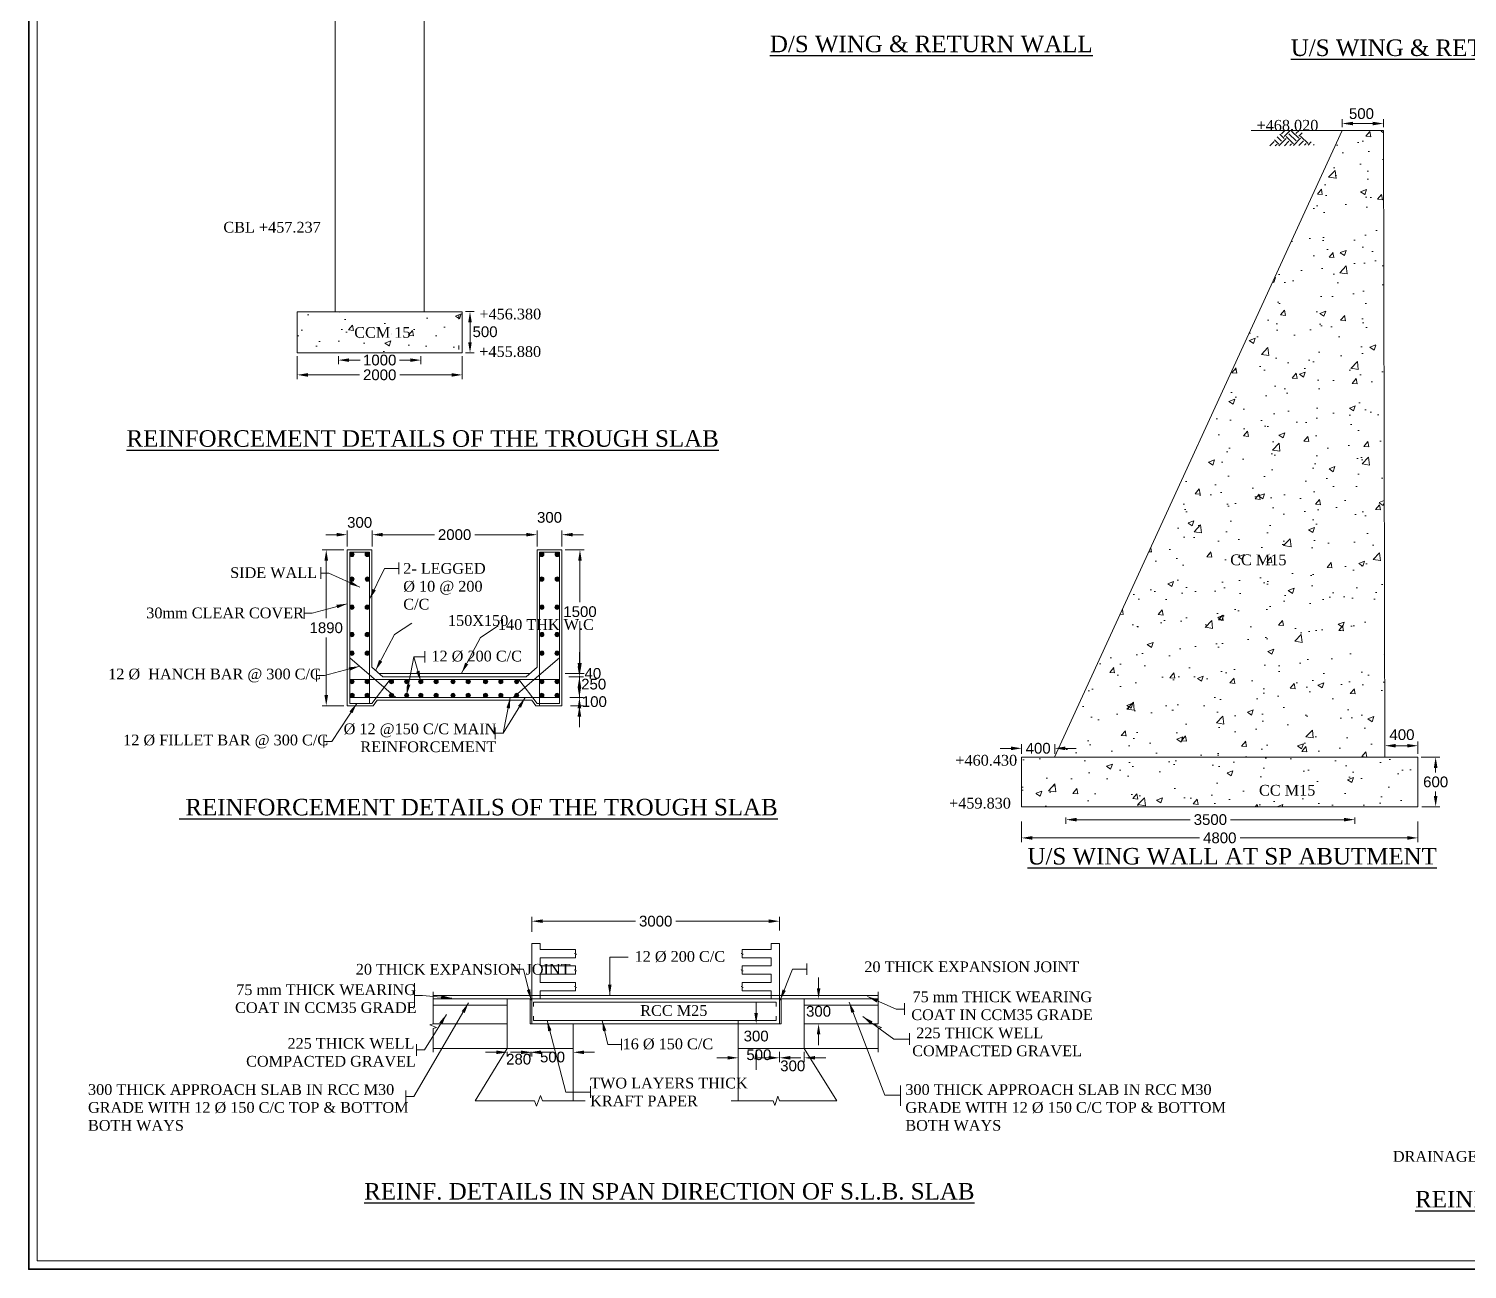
# Model space of a CAD drawing. Header units: millimetres. Extents: x -162827 to 482058, y -1195 to 286339.
# Drawn here: x 429658 to 447082, y 237469 to 252496 of the extents above; entities that cross this region are included whole.
import ezdxf

# ---------------------------------------------------------------- set-up
doc = ezdxf.new("R2010")
doc.units = ezdxf.units.MM
doc.header["$PDMODE"] = 34
doc.linetypes.add('ACAD_ISO03W100', pattern=[30, 12, -18])
for name, color, linetype, lineweight in [('CON HATCH', 8, 'Continuous', 9), ('DIM', 255, 'Continuous', 18), ('LINE THICK', 7, 'Continuous', 35), ('SLOPE', 8, 'Continuous', 5), ('STR LINE', 6, 'Continuous', 13)]:
    doc.layers.add(name, color=color, linetype=linetype, lineweight=lineweight)
doc.styles.add('dim', font='times.ttf', dxfattribs={"height": 130})
doc.styles.add('Rs', font='arial.ttf', dxfattribs={"height": 130})
doc.styles.get("Standard").update_dxf_attribs({"font": 'times.ttf', "height": 250})
doc.styles.add('STYLE1', font='romant.shx', dxfattribs={"height": 2.25})
doc.styles.add('TIMES', font='times.ttf')
doc.dimstyles.new('RS-1', dxfattribs={"dimtxt": 130, "dimasz": 130, "dimexe": 51, "dimexo": 41, "dimgap": 50, "dimtad": 0, "dimtih": 1, "dimtoh": 1, "dimdec": 0, "dimzin": 0, "dimdsep": 46, "dimtxsty": 'Rs', "dimcen": 0.5, "dimclrd": 256, "dimclre": 256, "dimclrt": 7, "dimadec": 0, "dimazin": 0, "dimtfac": 1, "dimtdec": 0, "dimtofl": 0, "dimtmove": 2, "dimatfit": 3, "dimfxl": 1, "dimtolj": 1, "dimtzin": 0, "dimlwd": 9, "dimlwe": 9, "dimarcsym": 0})
doc.dimstyles.new('RS-2', dxfattribs={"dimtxt": 130, "dimasz": 250, "dimexe": 50, "dimexo": 30, "dimgap": 50, "dimtad": 0, "dimtih": 1, "dimtoh": 1, "dimdec": 0, "dimlfac": 0.5, "dimzin": 0, "dimdsep": 46, "dimtxsty": 'dim', "dimcen": 0.5, "dimclrd": 256, "dimclre": 256, "dimclrt": 7, "dimadec": 0, "dimazin": 0, "dimtfac": 1, "dimtdec": 0, "dimtofl": 0, "dimtmove": 2, "dimatfit": 3, "dimfxl": 10, "dimtolj": 1, "dimtzin": 0, "dimlwd": 13, "dimlwe": 5, "dimarcsym": 0})

# ---------------------------------------------------------------- blocks, each defined once
blk = doc.blocks.new('*D48')
at = {"layer": 'Defpoints', "color": 0, "transparency": 16777216}
for p in [(441685, 242932), (446485, 242932), (446485, 242694)]:
    blk.add_point(p, dxfattribs=at)
at = {"layer": 'DIM', "lineweight": 9, "transparency": 16777216}
for p, q in [((441685, 242891), (441685, 242643)), ((446485, 242891), (446485, 242643)), ((441815, 242694), (443838, 242694)), ((446355, 242694), (444331, 242694))]:
    blk.add_line(p, q, dxfattribs=at)
at = {"layer": 'DIM', "transparency": 16777216}
for points in [[(441815, 242716), (441815, 242672), (441685, 242694)], [(446355, 242716), (446355, 242672), (446485, 242694)]]:
    blk.add_solid(points, dxfattribs=at)
at = {"layer": 'DIM', "color": 7, "transparency": 16777216, "insert": (444085, 242694), "char_height": 130, "attachment_point": 5, "style": 'Rs'}
blk.add_mtext('\\A1;4800', dxfattribs=at)
blk = doc.blocks.new('*D49')
at = {"layer": 'Defpoints', "color": 0, "transparency": 16777216}
for p in [(446485, 243672), (446700, 243672), (446493, 243072)]:
    blk.add_point(p, dxfattribs=at)
at = {"layer": 'DIM', "lineweight": 9, "transparency": 16777216}
for p, q in [((446526, 243672), (446751, 243672)), ((446700, 243542), (446700, 243488)), ((446700, 243202), (446700, 243256)), ((446534, 243072), (446751, 243072))]:
    blk.add_line(p, q, dxfattribs=at)
at = {"layer": 'DIM', "transparency": 16777216}
for points in [[(446678, 243542), (446722, 243542), (446700, 243672)], [(446678, 243202), (446722, 243202), (446700, 243072)]]:
    blk.add_solid(points, dxfattribs=at)
at = {"layer": 'DIM', "color": 7, "transparency": 16777216, "insert": (446700, 243372), "char_height": 130, "attachment_point": 5, "style": 'Rs'}
blk.add_mtext('\\A1;600', dxfattribs=at)
blk = doc.blocks.new('*D50')
at = {"layer": 'Defpoints', "color": 0, "transparency": 16777216}
for p in [(446085, 243811), (446085, 243672), (446485, 243672)]:
    blk.add_point(p, dxfattribs=at)
at = {"layer": 'DIM', "lineweight": 9, "transparency": 16777216}
for p, q in [((446085, 243713), (446085, 243862)), ((446355, 243811), (446215, 243811)), ((446485, 243713), (446485, 243862))]:
    blk.add_line(p, q, dxfattribs=at)
at = {"layer": 'DIM', "transparency": 16777216}
for points in [[(446215, 243832), (446215, 243789), (446085, 243811)], [(446355, 243832), (446355, 243789), (446485, 243811)]]:
    blk.add_solid(points, dxfattribs=at)
at = {"layer": 'DIM', "color": 7, "transparency": 16777216, "insert": (446292, 243944), "char_height": 130, "attachment_point": 5, "style": 'Rs'}
blk.add_mtext('\\A1;400', dxfattribs=at)
blk = doc.blocks.new('*D51')
at = {"layer": 'Defpoints', "color": 0, "transparency": 16777216}
for p in [(445568, 251348), (445568, 251261), (446068, 251261)]:
    blk.add_point(p, dxfattribs=at)
at = {"layer": 'DIM', "lineweight": 9, "transparency": 16777216}
for p, q in [((445568, 251302), (445568, 251399)), ((445938, 251348), (445698, 251348)), ((446068, 251302), (446068, 251399))]:
    blk.add_line(p, q, dxfattribs=at)
at = {"layer": 'DIM', "transparency": 16777216}
for points in [[(445698, 251369), (445698, 251326), (445568, 251348)], [(445938, 251369), (445938, 251326), (446068, 251348)]]:
    blk.add_solid(points, dxfattribs=at)
at = {"layer": 'DIM', "color": 7, "transparency": 16777216, "insert": (445801, 251467), "char_height": 130, "attachment_point": 5, "style": 'Rs'}
blk.add_mtext('\\A1;500', dxfattribs=at)
blk = doc.blocks.new('*D93')
at = {"layer": 'Defpoints', "color": 0, "transparency": 16777216}
for p in [(432909, 248569), (434909, 248569), (434909, 248303)]:
    blk.add_point(p, dxfattribs=at)
at = {"layer": 'DIM', "lineweight": 9, "transparency": 16777216}
for p, q in [((432909, 248528), (432909, 248252)), ((434909, 248528), (434909, 248252)), ((433039, 248303), (433664, 248303)), ((434779, 248303), (434154, 248303))]:
    blk.add_line(p, q, dxfattribs=at)
at = {"layer": 'DIM', "transparency": 16777216}
for points in [[(433039, 248324), (433039, 248281), (432909, 248303)], [(434779, 248324), (434779, 248281), (434909, 248303)]]:
    blk.add_solid(points, dxfattribs=at)
at = {"layer": 'DIM', "color": 7, "transparency": 16777216, "insert": (433909, 248303), "char_height": 130, "attachment_point": 5, "style": 'Rs'}
blk.add_mtext('\\A1;2000', dxfattribs=at)
blk = doc.blocks.new('*D94')
at = {"layer": 'Defpoints', "color": 0, "transparency": 16777216}
for p in [(433409, 248569), (434409, 248569), (434409, 248482)]:
    blk.add_point(p, dxfattribs=at)
at = {"layer": 'DIM', "lineweight": 9, "transparency": 16777216}
for p, q in [((433409, 248528), (433409, 248431)), ((433539, 248482), (433672, 248482)), ((434279, 248482), (434147, 248482)), ((434409, 248528), (434409, 248431))]:
    blk.add_line(p, q, dxfattribs=at)
at = {"layer": 'DIM', "transparency": 16777216}
for points in [[(433539, 248503), (433539, 248460), (433409, 248482)], [(434279, 248503), (434279, 248460), (434409, 248482)]]:
    blk.add_solid(points, dxfattribs=at)
at = {"layer": 'DIM', "color": 7, "transparency": 16777216, "insert": (433909, 248482), "char_height": 130, "attachment_point": 5, "style": 'Rs'}
blk.add_mtext('\\A1;1000', dxfattribs=at)
blk = doc.blocks.new('*D96')
at = {"layer": 'Defpoints', "color": 0, "transparency": 16777216}
for p in [(434909, 249069), (434909, 248569), (435003, 248569)]:
    blk.add_point(p, dxfattribs=at)
at = {"layer": 'DIM', "lineweight": 9, "transparency": 16777216}
for p, q in [((434950, 249069), (435054, 249069)), ((435003, 248939), (435003, 248699)), ((434950, 248569), (435054, 248569))]:
    blk.add_line(p, q, dxfattribs=at)
at = {"layer": 'DIM', "transparency": 16777216}
for points in [[(434981, 248939), (435024, 248939), (435003, 249069)], [(434981, 248699), (435024, 248699), (435003, 248569)]]:
    blk.add_solid(points, dxfattribs=at)
at = {"layer": 'DIM', "color": 7, "transparency": 16777216, "insert": (435185, 248825), "char_height": 130, "attachment_point": 5, "style": 'Rs'}
blk.add_mtext('\\A1;500', dxfattribs=at)
blk = doc.blocks.new('*D98')
at = {"layer": 'Defpoints', "color": 0, "transparency": 16777216}
for p in [(439052, 240743), (439052, 240443), (439225, 240443)]:
    blk.add_point(p, dxfattribs=at)
at = {"layer": 'DIM', "lineweight": 9, "transparency": 16777216}
for p, q in [((439225, 240873), (439225, 241003)), ((439093, 240743), (439276, 240743)), ((439093, 240443), (439276, 240443)), ((439225, 240313), (439225, 240183))]:
    blk.add_line(p, q, dxfattribs=at)
at = {"layer": 'DIM', "transparency": 16777216}
for points in [[(439204, 240873), (439247, 240873), (439225, 240743)], [(439204, 240313), (439247, 240313), (439225, 240443)]]:
    blk.add_solid(points, dxfattribs=at)
at = {"layer": 'DIM', "color": 7, "transparency": 16777216, "insert": (439225, 240593), "char_height": 130, "attachment_point": 5, "style": 'Rs'}
blk.add_mtext('\\A1;300', dxfattribs=at)
blk = doc.blocks.new('*D99')
at = {"layer": 'Defpoints', "color": 0, "transparency": 16777216}
for p in [(438420, 240443), (438420, 240143), (438469, 240143)]:
    blk.add_point(p, dxfattribs=at)
at = {"layer": 'DIM', "lineweight": 9, "transparency": 16777216}
for p, q in [((438469, 240573), (438469, 240703)), ((438461, 240443), (438520, 240443)), ((438461, 240143), (438520, 240143)), ((438469, 240013), (438469, 239883))]:
    blk.add_line(p, q, dxfattribs=at)
at = {"layer": 'DIM', "transparency": 16777216}
for points in [[(438447, 240573), (438490, 240573), (438469, 240443)], [(438447, 240013), (438490, 240013), (438469, 240143)]]:
    blk.add_solid(points, dxfattribs=at)
at = {"layer": 'DIM', "color": 7, "transparency": 16777216, "insert": (438469, 240293), "char_height": 130, "attachment_point": 5, "style": 'Rs'}
blk.add_mtext('\\A1;300', dxfattribs=at)
blk = doc.blocks.new('*D100')
at = {"layer": 'Defpoints', "color": 0, "transparency": 16777216}
for p in [(438252, 240143), (438752, 240143), (438252, 240030)]:
    blk.add_point(p, dxfattribs=at)
at = {"layer": 'DIM', "lineweight": 9, "transparency": 16777216}
for p, q in [((438122, 240030), (437992, 240030)), ((438252, 240102), (438252, 239979)), ((438752, 240102), (438752, 239979)), ((438882, 240030), (439012, 240030))]:
    blk.add_line(p, q, dxfattribs=at)
at = {"layer": 'DIM', "transparency": 16777216}
for points in [[(438122, 240052), (438122, 240009), (438252, 240030)], [(438882, 240052), (438882, 240009), (438752, 240030)]]:
    blk.add_solid(points, dxfattribs=at)
at = {"layer": 'DIM', "color": 7, "transparency": 16777216, "insert": (438502, 240067), "char_height": 130, "attachment_point": 5, "style": 'Rs'}
blk.add_mtext('\\A1;500', dxfattribs=at)
blk = doc.blocks.new('*D101')
at = {"layer": 'Defpoints', "color": 0, "transparency": 16777216}
for p in [(438752, 241685), (435752, 241517), (438752, 241531)]:
    blk.add_point(p, dxfattribs=at)
at = {"layer": 'DIM', "lineweight": 9, "transparency": 16777216}
for p, q in [((435752, 241558), (435752, 241736)), ((435882, 241685), (437008, 241685)), ((438622, 241685), (437496, 241685)), ((438752, 241572), (438752, 241736))]:
    blk.add_line(p, q, dxfattribs=at)
at = {"layer": 'DIM', "transparency": 16777216}
for points in [[(435882, 241707), (435882, 241664), (435752, 241685)], [(438622, 241707), (438622, 241664), (438752, 241685)]]:
    blk.add_solid(points, dxfattribs=at)
at = {"layer": 'DIM', "color": 7, "transparency": 16777216, "insert": (437252, 241685), "char_height": 130, "attachment_point": 5, "style": 'Rs'}
blk.add_mtext('\\A1;3000', dxfattribs=at)
blk = doc.blocks.new('*D102')
at = {"layer": 'Defpoints', "color": 0, "transparency": 16777216}
for p in [(435452, 240143), (435732, 240143), (435732, 240097)]:
    blk.add_point(p, dxfattribs=at)
at = {"layer": 'DIM', "lineweight": 9, "transparency": 16777216}
for p, q in [((435322, 240097), (435192, 240097)), ((435452, 240102), (435452, 240046)), ((435732, 240102), (435732, 240046)), ((435862, 240097), (435992, 240097))]:
    blk.add_line(p, q, dxfattribs=at)
at = {"layer": 'DIM', "transparency": 16777216}
for points in [[(435322, 240119), (435322, 240075), (435452, 240097)], [(435862, 240119), (435862, 240075), (435732, 240097)]]:
    blk.add_solid(points, dxfattribs=at)
at = {"layer": 'DIM', "color": 7, "transparency": 16777216, "insert": (435592, 240013), "char_height": 130, "attachment_point": 5, "style": 'Rs'}
blk.add_mtext('\\A1;280', dxfattribs=at)
blk = doc.blocks.new('*D103')
at = {"layer": 'Defpoints', "color": 0, "transparency": 16777216}
for p in [(435752, 240143), (436252, 240143), (436252, 240097)]:
    blk.add_point(p, dxfattribs=at)
at = {"layer": 'DIM', "lineweight": 9, "transparency": 16777216}
for p, q in [((435622, 240097), (435492, 240097)), ((435752, 240102), (435752, 240046)), ((436252, 240102), (436252, 240046)), ((436382, 240097), (436512, 240097))]:
    blk.add_line(p, q, dxfattribs=at)
at = {"layer": 'DIM', "transparency": 16777216}
for points in [[(435622, 240118), (435622, 240075), (435752, 240097)], [(436382, 240118), (436382, 240075), (436252, 240097)]]:
    blk.add_solid(points, dxfattribs=at)
at = {"layer": 'DIM', "color": 7, "transparency": 16777216, "insert": (436002, 240039), "char_height": 130, "attachment_point": 5, "style": 'Rs'}
blk.add_mtext('\\A1;500', dxfattribs=at)
blk = doc.blocks.new('*D104')
at = {"layer": 'Defpoints', "color": 0, "transparency": 16777216}
for p in [(438752, 240143), (439052, 240143), (439052, 240030)]:
    blk.add_point(p, dxfattribs=at)
at = {"layer": 'DIM', "lineweight": 9, "transparency": 16777216}
for p, q in [((438622, 240030), (438492, 240030)), ((438752, 240102), (438752, 239979)), ((439052, 240102), (439052, 239979)), ((439182, 240030), (439312, 240030))]:
    blk.add_line(p, q, dxfattribs=at)
at = {"layer": 'DIM', "transparency": 16777216}
for points in [[(438622, 240052), (438622, 240009), (438752, 240030)], [(439182, 240052), (439182, 240009), (439052, 240030)]]:
    blk.add_solid(points, dxfattribs=at)
at = {"layer": 'DIM', "color": 7, "transparency": 16777216, "insert": (438912, 239932), "char_height": 130, "attachment_point": 5, "style": 'Rs'}
blk.add_mtext('\\A1;300', dxfattribs=at)
blk = doc.blocks.new('*D105')
at = {"layer": 'Defpoints', "color": 0, "transparency": 16777216}
for p in [(433816, 246367), (433816, 246184), (435816, 246184)]:
    blk.add_point(p, dxfattribs=at)
at = {"layer": 'DIM', "lineweight": 9, "transparency": 16777216}
for p, q in [((433816, 246225), (433816, 246418)), ((435816, 246225), (435816, 246418)), ((433946, 246367), (434571, 246367)), ((435686, 246367), (435061, 246367))]:
    blk.add_line(p, q, dxfattribs=at)
at = {"layer": 'DIM', "transparency": 16777216}
for points in [[(433946, 246389), (433946, 246346), (433816, 246367)], [(435686, 246389), (435686, 246346), (435816, 246367)]]:
    blk.add_solid(points, dxfattribs=at)
at = {"layer": 'DIM', "color": 7, "transparency": 16777216, "insert": (434816, 246367), "char_height": 130, "attachment_point": 5, "style": 'Rs'}
blk.add_mtext('\\A1;2000', dxfattribs=at)
blk = doc.blocks.new('*D106')
at = {"layer": 'Defpoints', "color": 0, "transparency": 16777216}
for p in [(433516, 246367), (433516, 246184), (433816, 246184)]:
    blk.add_point(p, dxfattribs=at)
at = {"layer": 'DIM', "lineweight": 9, "transparency": 16777216}
for p, q in [((433516, 246225), (433516, 246418)), ((433816, 246225), (433816, 246418)), ((433386, 246367), (433256, 246367)), ((433946, 246367), (434076, 246367))]:
    blk.add_line(p, q, dxfattribs=at)
at = {"layer": 'DIM', "transparency": 16777216}
for points in [[(433386, 246389), (433386, 246346), (433516, 246367)], [(433946, 246389), (433946, 246346), (433816, 246367)]]:
    blk.add_solid(points, dxfattribs=at)
at = {"layer": 'DIM', "color": 7, "transparency": 16777216, "insert": (433666, 246515), "char_height": 130, "attachment_point": 5, "style": 'Rs'}
blk.add_mtext('\\A1;300', dxfattribs=at)
blk = doc.blocks.new('*D107')
at = {"layer": 'Defpoints', "color": 0, "transparency": 16777216}
for p in [(433516, 246184), (433261, 244294), (433516, 244294)]:
    blk.add_point(p, dxfattribs=at)
at = {"layer": 'DIM', "lineweight": 9, "transparency": 16777216}
for p, q in [((433475, 246184), (433210, 246184)), ((433261, 246054), (433261, 245356)), ((433261, 244424), (433261, 245123)), ((433475, 244294), (433210, 244294))]:
    blk.add_line(p, q, dxfattribs=at)
at = {"layer": 'DIM', "transparency": 16777216}
for points in [[(433240, 246054), (433283, 246054), (433261, 246184)], [(433240, 244424), (433283, 244424), (433261, 244294)]]:
    blk.add_solid(points, dxfattribs=at)
at = {"layer": 'DIM', "color": 7, "transparency": 16777216, "insert": (433261, 245239), "char_height": 130, "attachment_point": 5, "style": 'Rs'}
blk.add_mtext('\\A1;1890', dxfattribs=at)
blk = doc.blocks.new('*D108')
at = {"layer": 'Defpoints', "color": 0, "transparency": 16777216}
for p in [(436116, 246367), (435816, 246184), (436116, 246184)]:
    blk.add_point(p, dxfattribs=at)
at = {"layer": 'DIM', "lineweight": 9, "transparency": 16777216}
for p, q in [((435816, 246225), (435816, 246418)), ((436116, 246225), (436116, 246418)), ((435686, 246367), (435556, 246367)), ((436246, 246367), (436376, 246367))]:
    blk.add_line(p, q, dxfattribs=at)
at = {"layer": 'DIM', "transparency": 16777216}
for points in [[(435686, 246389), (435686, 246346), (435816, 246367)], [(436246, 246389), (436246, 246346), (436116, 246367)]]:
    blk.add_solid(points, dxfattribs=at)
at = {"layer": 'DIM', "color": 7, "transparency": 16777216, "insert": (435966, 246576), "char_height": 130, "attachment_point": 5, "style": 'Rs'}
blk.add_mtext('\\A1;300', dxfattribs=at)
blk = doc.blocks.new('*D109')
at = {"layer": 'Defpoints', "color": 0, "transparency": 16777216}
for p in [(436159, 244644), (436328, 244644), (436172, 244394)]:
    blk.add_point(p, dxfattribs=at)
at = {"layer": 'DIM', "lineweight": 9, "transparency": 16777216}
for p, q in [((436328, 244774), (436328, 244904)), ((436200, 244644), (436379, 244644)), ((436213, 244394), (436379, 244394)), ((436328, 244264), (436328, 244134))]:
    blk.add_line(p, q, dxfattribs=at)
at = {"layer": 'DIM', "transparency": 16777216}
for points in [[(436306, 244774), (436350, 244774), (436328, 244644)], [(436306, 244264), (436350, 244264), (436328, 244394)]]:
    blk.add_solid(points, dxfattribs=at)
at = {"layer": 'DIM', "color": 7, "transparency": 16777216, "insert": (436501, 244556), "char_height": 130, "attachment_point": 5, "style": 'Rs'}
blk.add_mtext('\\A1;250', dxfattribs=at)
blk = doc.blocks.new('*D110')
at = {"layer": 'Defpoints', "color": 0, "transparency": 16777216}
for p in [(436172, 244394), (436179, 244294), (436328, 244394)]:
    blk.add_point(p, dxfattribs=at)
at = {"layer": 'DIM', "lineweight": 9, "transparency": 16777216}
for p, q in [((436328, 244524), (436328, 244654)), ((436213, 244394), (436379, 244394)), ((436220, 244294), (436379, 244294)), ((436328, 244164), (436328, 244034))]:
    blk.add_line(p, q, dxfattribs=at)
at = {"layer": 'DIM', "transparency": 16777216}
for points in [[(436306, 244524), (436350, 244524), (436328, 244394)], [(436306, 244164), (436350, 244164), (436328, 244294)]]:
    blk.add_solid(points, dxfattribs=at)
at = {"layer": 'DIM', "color": 7, "transparency": 16777216, "insert": (436509, 244344), "char_height": 130, "attachment_point": 5, "style": 'Rs'}
blk.add_mtext('\\A1;100', dxfattribs=at)
blk = doc.blocks.new('*D111')
at = {"layer": 'Defpoints', "color": 0, "transparency": 16777216}
for p in [(436157, 244684), (436159, 244644), (436328, 244684)]:
    blk.add_point(p, dxfattribs=at)
at = {"layer": 'DIM', "lineweight": 9, "transparency": 16777216}
for p, q in [((436328, 244814), (436328, 244944)), ((436198, 244684), (436379, 244684)), ((436200, 244644), (436379, 244644)), ((436328, 244514), (436328, 244384))]:
    blk.add_line(p, q, dxfattribs=at)
at = {"layer": 'DIM', "transparency": 16777216}
for points in [[(436306, 244814), (436350, 244814), (436328, 244684)], [(436306, 244514), (436350, 244514), (436328, 244644)]]:
    blk.add_solid(points, dxfattribs=at)
at = {"layer": 'DIM', "color": 7, "transparency": 16777216, "insert": (436491, 244686), "char_height": 130, "attachment_point": 5, "style": 'Rs'}
blk.add_mtext('\\A1;40', dxfattribs=at)
blk = doc.blocks.new('*D112')
at = {"layer": 'Defpoints', "color": 0, "transparency": 16777216}
for p in [(436116, 246184), (436116, 244684), (436335, 244684)]:
    blk.add_point(p, dxfattribs=at)
at = {"layer": 'DIM', "lineweight": 9, "transparency": 16777216}
for p, q in [((436157, 246184), (436386, 246184)), ((436335, 246054), (436335, 245551)), ((436335, 244814), (436335, 245318)), ((436157, 244684), (436386, 244684))]:
    blk.add_line(p, q, dxfattribs=at)
at = {"layer": 'DIM', "transparency": 16777216}
for points in [[(436313, 246054), (436356, 246054), (436335, 246184)], [(436313, 244814), (436356, 244814), (436335, 244684)]]:
    blk.add_solid(points, dxfattribs=at)
at = {"layer": 'DIM', "color": 7, "transparency": 16777216, "insert": (436335, 245434), "char_height": 130, "attachment_point": 5, "style": 'Rs'}
blk.add_mtext('\\A1;1500', dxfattribs=at)
blk = doc.blocks.new('*D140')
at = {"layer": 'Defpoints', "color": 0, "transparency": 16777216}
for p in [(442221, 242983), (445721, 242983), (445721, 242915)]:
    blk.add_point(p, dxfattribs=at)
at = {"layer": 'DIM', "lineweight": 9, "transparency": 16777216}
for p, q in [((442221, 242942), (442221, 242864)), ((442351, 242915), (443727, 242915)), ((445591, 242915), (444215, 242915)), ((445721, 242942), (445721, 242864))]:
    blk.add_line(p, q, dxfattribs=at)
at = {"layer": 'DIM', "transparency": 16777216}
for points in [[(442351, 242937), (442351, 242894), (442221, 242915)], [(445591, 242937), (445591, 242894), (445721, 242915)]]:
    blk.add_solid(points, dxfattribs=at)
at = {"layer": 'DIM', "color": 7, "transparency": 16777216, "insert": (443971, 242915), "char_height": 130, "attachment_point": 5, "style": 'Rs'}
blk.add_mtext('\\A1;3500', dxfattribs=at)
blk = doc.blocks.new('*D143')
at = {"layer": 'Defpoints', "color": 0, "transparency": 16777216}
for p in [(442085, 243779), (441685, 243672), (442085, 243672)]:
    blk.add_point(p, dxfattribs=at)
at = {"layer": 'DIM', "lineweight": 9, "transparency": 16777216}
for p, q in [((441555, 243779), (441425, 243779)), ((441685, 243713), (441685, 243830)), ((442085, 243713), (442085, 243830)), ((442215, 243779), (442345, 243779))]:
    blk.add_line(p, q, dxfattribs=at)
at = {"layer": 'DIM', "transparency": 16777216}
for points in [[(441555, 243801), (441555, 243757), (441685, 243779)], [(442215, 243801), (442215, 243757), (442085, 243779)]]:
    blk.add_solid(points, dxfattribs=at)
at = {"layer": 'DIM', "color": 7, "transparency": 16777216, "insert": (441885, 243779), "char_height": 130, "attachment_point": 5, "style": 'Rs'}
blk.add_mtext('\\A1;400', dxfattribs=at)

msp = doc.modelspace()

# ---------------------------------------------------------------- hatches: boundary and pattern name
at = {"layer": 'CON HATCH', "linetype": 'Continuous'}
h = msp.add_hatch(dxfattribs=at)
h.set_pattern_fill('AR-CONC', color=256, scale=4, style=0)
h.set_pattern_definition([(50, (97620.9, 137296), (728.7387, -63.7563), [76.2, -838.2]), (355, (97620.9, 137296), (-140.9737, 764.2274), [60.96, -670.5623]), (100.45144, (97681.6, 137290.66), (587.765, 700.471), [64.76, -712.361]), (46.1842, (97620.9, 137499.2), (1084.3162, -168.1693), [114.3, -1257.3]), (96.63556, (97711.2, 137485.2), (949.6165, 989.7045), [97.14, -1068.5424]), (351.18415, (97620.9, 137499.2), (949.6165, 989.7045), [91.44, -1005.839]), (21, (97722.5, 137448.4), (606.4576, -409.0608), [76.2, -838.2]), (326, (97722.5, 137448.4), (247.2081, 736.7519), [60.96, -670.56]), (71.45144, (97773, 137414.3), (853.6657, 327.6911), [64.76, -712.3598]), (37.5, (97620.88, 137295.97), (12.35441, 338.22016), [0, -662.432, 0, -680.72, 0, -673.1]), (7.5, (97620.88, 137295.97), (267.27865, 400.7223), [0, -388.112, 0, -647.192, 0, -256.54]), (327.5, (97394.3, 137295.97), (542.36238, -22.91498), [0, -254, 0, -792.48, 0, -1051.56]), (317.5, (97292.7, 137295.97), (592.5167, 101.70596), [0, -330.2, 0, -526.288, 0, -746.76])])
h.paths.add_polyline_path([(446068.2, 251261.5), (445568.2, 251261.5), (442084.7, 243671.9), (446084.7, 243671.9)])
h.paths.add_polyline_path([(446484.7, 243071.9), (446484.7, 243671.9), (441684.7, 243671.9), (441684.7, 243071.9)])
h = msp.add_hatch(dxfattribs=at)
h.set_pattern_fill('AR-CONC', color=256, scale=4, style=0)
h.set_pattern_definition([(50, (21356.05, 147310.1), (728.7387, -63.7563), [76.2, -838.2]), (355, (21356.05, 147310.1), (-140.9737, 764.2274), [60.96, -670.5623]), (100.45144, (21416.8, 147304.8), (587.765, 700.471), [64.76, -712.361]), (46.1842, (21356.05, 147513.3), (1084.3162, -168.1693), [114.3, -1257.3]), (96.63556, (21446.4, 147499.3), (949.6165, 989.7045), [97.14, -1068.5424]), (351.18415, (21356, 147513.3), (949.6165, 989.7045), [91.44, -1005.839]), (21, (21457.65, 147462.5), (606.4576, -409.0608), [76.2, -838.2]), (326, (21457.65, 147462.5), (247.2081, 736.7519), [60.96, -670.56]), (71.45144, (21508.2, 147428.4), (853.6657, 327.6911), [64.76, -712.3598]), (37.5, (21356.05, 147310.12), (12.35441, 338.22016), [0, -662.432, 0, -680.72, 0, -673.1]), (7.5, (21356.05, 147310.12), (267.27865, 400.7223), [0, -388.112, 0, -647.192, 0, -256.54]), (327.5, (21129.48, 147310.12), (542.36238, -22.91498), [0, -254, 0, -792.48, 0, -1051.56]), (317.5, (21027.9, 147310.1), (592.5167, 101.70596), [0, -330.2, 0, -526.288, 0, -746.76])])
h.paths.add_polyline_path([(434409.4, 249028.5), (433409.4, 249028.5), (433409.4, 248608.5), (434409.4, 248608.5)])
h.paths.add_polyline_path([(433409.4, 249068.5), (432909.4, 249068.5), (432909.4, 248568.5), (433409.4, 248568.5)])
h.paths.add_polyline_path([(434909.4, 249068.5), (434409.4, 249068.5), (434409.4, 248568.5), (434909.4, 248568.5)])
h.paths.add_polyline_path([(434409.4, 249068.5), (433409.4, 249068.5), (433409.4, 249028.5), (434409.4, 249028.5)])
h.paths.add_polyline_path([(434409.4, 248608.5), (433409.4, 248608.5), (433409.4, 248568.5), (434409.4, 248568.5)])
at = {"layer": 'DIM'}
for points in [[(433598.4, 246128.2, -1), (433546.6, 246128.2, -1)], [(433784.7, 246128.2, -1), (433732.8, 246128.2, -1)], [(435846.4, 246128.2, 1), (435898.3, 246128.2, 1)], [(436032.7, 246128.2, 1), (436084.5, 246128.2, 1)], [(433598, 245828.7, -1), (433546.2, 245828.7, -1)], [(433785.6, 245828.7, -1), (433733.7, 245828.7, -1)], [(435845.6, 245828.7, 1), (435897.4, 245828.7, 1)], [(436033.1, 245828.7, 1), (436084.9, 245828.7, 1)], [(433599.1, 245488.8, -1), (433547.3, 245488.8, -1)], [(433783.9, 245488.8, -1), (433732, 245488.8, -1)], [(435847.2, 245488.8, 1), (435899.1, 245488.8, 1)], [(436032, 245488.8, 1), (436083.8, 245488.8, 1)], [(433599.1, 245157.5, -1), (433547.3, 245157.5, -1)], [(433783.9, 245157.5, -1), (433732, 245157.5, -1)], [(435847.2, 245157.5, 1), (435899.1, 245157.5, 1)], [(436032, 245157.5, 1), (436083.8, 245157.5, 1)], [(433599.1, 244931, -1), (433547.3, 244931, -1)], [(433783.9, 244931, -1), (433732, 244931, -1)], [(435847.2, 244931, 1), (435899.1, 244931, 1)], [(436032, 244931, 1), (436083.8, 244931, 1)], [(433599.1, 244588.2, -1), (433547.3, 244588.2, -1)], [(433783.9, 244588.2, -1), (433732, 244588.2, -1)], [(434025.2, 244588.2, 1), (434077, 244588.2, 1)], [(434209.9, 244588.2, 1), (434261.8, 244588.2, 1)], [(434380.7, 244588.2, 1), (434432.5, 244588.2, 1)], [(434565.4, 244588.2, 1), (434617.3, 244588.2, 1)], [(434771.1, 244588.2, 1), (434822.9, 244588.2, 1)], [(434955.8, 244588.2, 1), (435007.6, 244588.2, 1)], [(435165.4, 244588.2, 1), (435217.2, 244588.2, 1)], [(435350.1, 244588.2, 1), (435402, 244588.2, 1)], [(435542.1, 244588.2, 1), (435594, 244588.2, 1)], [(435847.2, 244588.2, 1), (435899.1, 244588.2, 1)], [(436032, 244588.2, 1), (436083.8, 244588.2, 1)], [(433599.8, 244420.8, -1), (433547.9, 244420.8, -1)], [(433784.3, 244420.8, -1), (433732.5, 244420.8, -1)], [(434025.2, 244420.1, -1), (434077, 244420.1, -1)], [(434209.9, 244420.1, -1), (434261.8, 244420.1, -1)], [(434380.7, 244420.1, -1), (434432.5, 244420.1, -1)], [(434565.4, 244420.1, -1), (434617.3, 244420.1, -1)], [(434771.1, 244420.1, -1), (434822.9, 244420.1, -1)], [(434955.8, 244420.1, -1), (435007.6, 244420.1, -1)], [(435165.4, 244420.1, -1), (435217.2, 244420.1, -1)], [(435350.1, 244420.1, -1), (435402, 244420.1, -1)], [(435542.1, 244420.1, -1), (435594, 244420.1, -1)], [(435846.8, 244420.8, 1), (435898.6, 244420.8, 1)], [(436031.3, 244420.8, 1), (436083.2, 244420.8, 1)]]:
    msp.add_hatch(color=8, dxfattribs=at).paths.add_polyline_path(points)
at = {"layer": 'SLOPE'}
h = msp.add_hatch(dxfattribs=at)
h.set_pattern_fill('EARTH', color=256, scale=500, angle=316.11505, style=0)
h.set_pattern_definition([(316.115045, (-297060.56, -127657.32), (176.74322, 3.440072), [125, -125]), (316.115045, (-297028.07, -127623.54), (176.74322, 3.440072), [125, -125]), (316.115045, (-296995.57, -127589.75), (176.74322, 3.440072), [125, -125]), (46.115045, (-296973.48, -127589.32), (-3.440072, 176.74322), [125, -125]), (46.115045, (-296939.7, -127621.82), (-3.440072, 176.74322), [125, -125]), (46.115045, (-296905.91, -127654.31), (-3.440072, 176.74322), [125, -125])])
h.paths.add_polyline_path([(445234.7, 251086.1), (445049, 251264.6), (444852.1, 251260.8), (444673.6, 251075.2)])

# ---------------------------------------------------------------- linework, layer by layer
at = {"layer": 'CON HATCH', "linetype": 'Continuous'}
for p, q in [((435752.2, 240743.3), (435752.2, 240443.3)), ((435752.2, 240743.3), (435752.2, 240443.3)), ((438752.2, 240443.3), (438752.2, 240743.3)), ((438252.2, 240143.3), (438752.2, 240143.3))]:
    msp.add_line(p, q, dxfattribs=at)
msp.add_lwpolyline([(429758, 267395.1), (481957.6, 267395.1), (481957.6, 237569.2), (429758, 237569.2)], close=True, dxfattribs=at)
for points in [[(436281.3, 241243.3), (436281.3, 241279.2), (436294.3, 241284), (436268.3, 241293.4), (436281.3, 241298.2), (436281.3, 241343.3)], [(438298.9, 241243.3), (438298.9, 241279.2), (438311.9, 241284), (438285.9, 241293.4), (438298.9, 241298.2), (438298.9, 241343.3)], [(436281.3, 241043.3), (436281.3, 241079.2), (436294.3, 241084), (436268.3, 241093.4), (436281.3, 241098.2), (436281.3, 241143.3)], [(438298.9, 241043.3), (438298.9, 241079.2), (438311.9, 241084), (438285.9, 241093.4), (438298.9, 241098.2), (438298.9, 241143.3)], [(434556.1, 240827.9), (434556.1, 240443.3), (434515.3, 240428.5), (434596.9, 240398.8), (434556.1, 240383.9), (434556.1, 240099.8)], [(436281.3, 240843.3), (436281.3, 240879.2), (436294.3, 240884), (436268.3, 240893.4), (436281.3, 240898.2), (436281.3, 240943.3)], [(438298.9, 240843.3), (438298.9, 240879.2), (438311.9, 240884), (438285.9, 240893.4), (438298.9, 240898.2), (438298.9, 240943.3)], [(439948.2, 240827.9), (439948.2, 240443.3), (439907.4, 240428.5), (439989, 240398.8), (439948.2, 240383.9), (439948.2, 240099.8)], [(436399.3, 239509.3), (435881.3, 239509.3), (435857.4, 239574.9), (435809.7, 239443.8), (435785.8, 239509.3), (435065.4, 239509.3)], [(439445.9, 239509.3), (438753.5, 239509.3), (438733.5, 239564.4), (438693.4, 239454.3), (438673.4, 239509.3), (438164.9, 239509.3)]]:
    msp.add_lwpolyline(points, dxfattribs=at)
at = {"layer": 'DIM'}
for p, q in [((433195.6, 245972.9), (433195.6, 245832.9)), ((434141.5, 246028.8), (434141.5, 245888.8)), ((432992.1, 245487.3), (432992.1, 245347.3)), ((434456.3, 244957), (434456.3, 244817)), ((433141.5, 244729.8), (433141.5, 244589.8)), ((435306.6, 244031.7), (435306.6, 243891.7)), ((433232.3, 243930.3), (433232.3, 243790.3)), ((435510.1, 241174.4), (435510.1, 241034.4)), ((439084, 241173.6), (439084, 241033.6)), ((434329.8, 240934.5), (434329.8, 240638.3)), ((440267.7, 240691.2), (440267.7, 240551.2)), ((440325.6, 240326.9), (440325.6, 240186.9)), ((434353, 240195.5), (434353, 240055.5)), ((436839.4, 240261.6), (436839.4, 240121.6)), ((434225.6, 239633.5), (434225.6, 239493.5)), ((436460.4, 239684.9), (436460.4, 239544.9)), ((440217.7, 239696.8), (440217.7, 239447.2))]:
    msp.add_line(p, q, dxfattribs=at)
at = {"layer": 'DIM', "color": 5}
for centre in [(433572.5, 246128.2), (433758.7, 246128.2), (435872.4, 246128.2), (436058.6, 246128.2), (433572.1, 245828.7), (433759.6, 245828.7), (435871.5, 245828.7), (436059, 245828.7), (433573.2, 245488.8), (433758, 245488.8), (435873.1, 245488.8), (436057.9, 245488.8), (433573.2, 245157.5), (433758, 245157.5), (435873.1, 245157.5), (436057.9, 245157.5), (433573.2, 244931), (433758, 244931), (435873.1, 244931), (436057.9, 244931), (433573.2, 244588.2), (433758, 244588.2), (434051.1, 244588.2), (434235.8, 244588.2), (434406.6, 244588.2), (434591.3, 244588.2), (434797, 244588.2), (434981.7, 244588.2), (435191.3, 244588.2), (435376, 244588.2), (435568, 244588.2), (435873.1, 244588.2), (436057.9, 244588.2), (433573.9, 244420.8), (433758.4, 244420.8), (434051.1, 244420.1), (434235.8, 244420.1), (434406.6, 244420.1), (434591.3, 244420.1), (434797, 244420.1), (434981.7, 244420.1), (435191.3, 244420.1), (435376, 244420.1), (435568, 244420.1), (435872.6, 244420.8), (436057.2, 244420.8)]:
    msp.add_circle(centre, 25.9, dxfattribs=at)
at = {"layer": 'LINE THICK'}
msp.add_lwpolyline([(429658, 267495.1), (482057.6, 267495.1), (482057.6, 237469.2), (429658, 237469.2)], close=True, dxfattribs=at)
at = {"layer": 'STR LINE'}
for p, q in [((433369.4, 249068.5), (433369.4, 258398.5)), ((434449.4, 249068.5), (434449.4, 258398.5)), ((445568.2, 251261.5), (444467, 251261.5)), ((446068.2, 251261.5), (445568.2, 251261.5)), ((446068.2, 251261.5), (446084.7, 243671.9)), ((434909.4, 249068.5), (432909.4, 249068.5)), ((432909.4, 249068.5), (432909.4, 248568.5)), ((434869.4, 249028.5), (434869.4, 248978.5)), ((434909.4, 248568.5), (434909.4, 249068.5)), ((434869.4, 248658.5), (434869.4, 248608.5)), ((432909.4, 248568.5), (434909.4, 248568.5)), ((433515.6, 246184.2), (433515.6, 244294.2)), ((433815.6, 246184.2), (433515.6, 246184.2)), ((433545.6, 246154.2), (433545.6, 244324.2)), ((433785.6, 246154.2), (433545.6, 246154.2)), ((433785.6, 246154.2), (433785.6, 244324.2)), ((433815.6, 246184.2), (433815.6, 244764.2)), ((436115.6, 246184.2), (435815.6, 246184.2)), ((435815.6, 244764.2), (435815.6, 246184.2)), ((435845.6, 244294.2), (435845.6, 246154.2)), ((436085.6, 246154.2), (435845.6, 246154.2)), ((436085.6, 244324.2), (436085.6, 246154.2)), ((436115.6, 244294.2), (436115.6, 246184.2)), ((434103.9, 244394.2), (433545.6, 244876)), ((435527.2, 244394.2), (436085.6, 244876)), ((433946.5, 244644.2), (433815.6, 244764.2)), ((433902.8, 244684.2), (435728.3, 244684.2)), ((433946.5, 244644.2), (435684.6, 244644.2)), ((435684.6, 244644.2), (435815.6, 244764.2)), ((433545.6, 244614.2), (436085.6, 244614.2)), ((433815.6, 244324.2), (434035.6, 244614.2)), ((435815.6, 244324.2), (435595.6, 244614.2)), ((433515.6, 244294.2), (433831.3, 244294.2)), ((433545.6, 244394.2), (433900.1, 244394.2)), ((433545.6, 244324.2), (433815.6, 244324.2)), ((433831.3, 244294.2), (433879.5, 244364.2)), ((433879.5, 244364.2), (435751.6, 244364.2)), ((433900.1, 244394.2), (436085.6, 244394.2)), ((436085.6, 244394.2), (435731, 244394.2)), ((435799.8, 244294.2), (435751.6, 244364.2)), ((436115.6, 244294.2), (435799.8, 244294.2)), ((436085.6, 244324.2), (435815.6, 244324.2)), ((446484.7, 243671.9), (441684.7, 243671.9)), ((441684.7, 243671.9), (441684.7, 243071.9)), ((446484.7, 243071.9), (446484.7, 243671.9)), ((441684.7, 243071.9), (446484.7, 243071.9)), ((435752.2, 240443.3), (435752.2, 241416.1)), ((435852.2, 241416.1), (435752.2, 241416.1)), ((435852.2, 241343.3), (435852.2, 241416.1)), ((436281.3, 241343.3), (435852.2, 241343.3)), ((438652.2, 241343.3), (438298.9, 241343.3)), ((438652.2, 241343.3), (438652.2, 241416.1)), ((438652.2, 241416.1), (438752.2, 241416.1)), ((438752.2, 241416.1), (438752.2, 240443.3)), ((436281.3, 241243.3), (435852.2, 241243.3)), ((435852.2, 241143.3), (435852.2, 241243.3)), ((438652.2, 241243.3), (438298.9, 241243.3)), ((438652.2, 241143.3), (438652.2, 241243.3)), ((438752.2, 240443.3), (438752.2, 241204.9)), ((436281.3, 241143.3), (435852.2, 241143.3)), ((436281.3, 241043.3), (435852.2, 241043.3)), ((435852.2, 240943.3), (435852.2, 241043.3)), ((438652.2, 241143.3), (438298.9, 241143.3)), ((438652.2, 241043.3), (438298.9, 241043.3)), ((438652.2, 240943.3), (438652.2, 241043.3)), ((436281.3, 240943.3), (435852.2, 240943.3)), ((436281.3, 240843.3), (435852.2, 240843.3)), ((435852.2, 240743.3), (435852.2, 240843.3)), ((438652.2, 240943.3), (438298.9, 240943.3)), ((438652.2, 240843.3), (438298.9, 240843.3)), ((438652.2, 240843.3), (438652.2, 240743.3)), ((439948.2, 240783.3), (434556.1, 240783.3)), ((439948.2, 240743.3), (434556.1, 240743.3)), ((435452.2, 240668.3), (434556.1, 240668.3)), ((435452.2, 240743.3), (435452.2, 240143.3)), ((437228.1, 240743.3), (435452.2, 240743.3)), ((435732.2, 240743.3), (435732.2, 240443.3)), ((435772.2, 240703.3), (435772.2, 240653.3)), ((438712.2, 240703.3), (435772.2, 240703.3)), ((438752.2, 240743.3), (437529.8, 240743.3)), ((438712.2, 240703.3), (438712.2, 240653.3)), ((438772.2, 240443.3), (438772.2, 240743.3)), ((439052.2, 240143.3), (439052.2, 240743.3)), ((439948.3, 240668.3), (439052.2, 240668.3)), ((435772.2, 240483.3), (435772.2, 240533.3)), ((435772.2, 240483.3), (438712.2, 240483.3)), ((438252.2, 240483.3), (438252.2, 239509.3)), ((438712.2, 240483.3), (438712.2, 240533.3)), ((435452.2, 240443.3), (434556.1, 240443.3)), ((435732.2, 240443.3), (438752.2, 240443.3)), ((438772.2, 240443.3), (435732.2, 240443.3)), ((436252.2, 240443.3), (436252.2, 239509.3)), ((439948.3, 240443.3), (439052.2, 240443.3)), ((436252.2, 240143.3), (434556.1, 240143.3)), ((439052.2, 240143.3), (438251.1, 240143.3)), ((439052.2, 240143.3), (438252.2, 240143.3)), ((438772.2, 240143.3), (438252.2, 240143.3)), ((439948.2, 240143.3), (439052.2, 240143.3))]:
    msp.add_line(p, q, dxfattribs=at)
for points in [[(442084.7, 243671.9), (445568.2, 251261.5)], [(435452.2, 240143.3), (435065.4, 239509.3)], [(439052.2, 240143.3), (439445.9, 239509.3)]]:
    msp.add_lwpolyline(points, dxfattribs=at)

# ---------------------------------------------------------------- texts
at = {"linetype": 'Continuous', "style": 'TIMES'}
for s, p in [('+468.020', (444530.2, 251261.5)), ('CBL +457.237', (432015.5, 250026.7)), (' +456.380', (435067.2, 248975.1)), ('CCM 15', (433600.6, 248752.1)), ('+455.880', (435115.3, 248520.2)), ('+460.430', (440881.9, 243569.7)), ('+459.830', (440806, 243049.8))]:
    msp.add_text(s, height=130, dxfattribs=at).set_placement(p)
at = {"style": 'TIMES'}
for s, p in [('%%UREINFORCEMENT DETAILS OF THE TROUGH SLAB', (430841.9, 247432.3)), ('%%U REINFORCEMENT DETAILS OF THE TROUGH SLAB', (431479.7, 242967.1)), ('%%UREINF. DETAILS IN SPAN DIRECTION OF S.L.B. SLAB', (433720.8, 238313.2))]:
    msp.add_text(s, height=200, dxfattribs=at).set_placement(p)
at = {"linetype": 'ACAD_ISO03W100', "lineweight": 100}
msp.add_text('RCC M25', height=130, dxfattribs=at).set_placement((437064.9, 240538.1))
at = {"color": 7, "char_height": 200, "width": 5177.052, "attachment_point": 1, "style": 'STYLE1'}
for s, insert in [('{\\fTimes New Roman|b0|i0|c0|p18;\\L D/S WING & RETURN WALL}', (438560, 252411.6)), ('{\\fTimes New Roman|b0|i0|c0|p18;\\L U/S WING & RETURN WALL}', (444869.6, 252365.8)), ('{\\fTimes New Roman|b0|i0|c0|p18;\\LU/S WING WALL AT SP ABUTMENT}', (441755.9, 242572.1))]:
    msp.add_mtext(s, dxfattribs=dict(at, insert=insert))
at = {"linetype": 'Continuous', "char_height": 130, "width": 826.705, "attachment_point": 1, "style": 'TIMES'}
for insert in [(444211.7, 246127), (444560.2, 243336.2)]:
    msp.add_mtext('CC M15', dxfattribs=dict(at, insert=insert))
at = {"ltscale": 10000, "char_height": 130, "attachment_point": 1}
for s, insert, width in [('SIDE WALL', (432097.9, 245972.9), 1032.93), ('2- LEGGED %%C 10 @ 200 C/C', (434194.3, 246023.8), 1032.93), ('30mm CLEAR COVER', (431081.4, 245484.2), 2179.906), ('\\pi170.89;12 Ø  HANCH BAR @ 300 C/C', (430449.3, 244744.6), 2659.546), ('\\pi261.72;12 Ø FILLET BAR @ 300 C/C ', (430540.1, 243945.1), 2659.546), ('\\pi420.31; Ø 12 @150 C/C MAIN \\P\\pi671.78;REINFORCEMENT ', (433002.7, 244079.8), 2274.056), ('\\pi236.25; 75 mm THICK WEARING \\P\\pi271.21;COAT IN CCM35 GRADE', (431885.9, 240920.5), 2408.762), ('\\pi240.85; 75 mm THICK WEARING \\P\\pi275.81;COAT IN CCM35 GRADE', (440072.4, 240834.1), 2413.361), (' 225 THICK WELL COMPACTED GRAVEL', (440359.3, 240396.5), 2274.056), ('\\pi726.9; 225 THICK WELL \\P\\pi274.85;COMPACTED GRAVEL', (432015.9, 240270.2), 2274.056), ('300 THICK APPROACH SLAB IN RCC M30 GRADE WITH 12 %%C 150 C/C TOP & BOTTOM BOTH WAYS ', (430375.5, 239710.7), 3929.767), ('300 THICK APPROACH SLAB IN RCC M30 GRADE WITH 12 %%C 150 C/C TOP & BOTTOM BOTH WAYS ', (440276.2, 239710.7), 3929.767), ('\\pi209.72; DRAINAGE SPOUT', (445922.8, 238900.9), 1911.244)]:
    msp.add_mtext(s, dxfattribs=dict(at, insert=insert, width=width))
at = {"char_height": 130, "attachment_point": 3, "style": 'TIMES'}
for s, insert, width in [('150X150', (435467, 245392.7), 1120.159), ('140 THK W.C', (436503.1, 245343.8), 1120.159), ('12 Ø 200 C/C', (435632.2, 244961.8), 1120.159), ('20 THICK EXPANSION JOINT ', (436220.7, 241167.8), 3299.911), ('12 Ø 200 C/C', (438093.1, 241323.3), 1120.159), ('20 THICK EXPANSION JOINT ', (442381, 241198.1), 3279.911)]:
    msp.add_mtext(s, dxfattribs=dict(at, insert=insert, width=width))
at = {"ltscale": 10000, "attachment_point": 1, "style": 'TIMES'}
for s, insert, char_height, width in [('16 Ø 150 C/C', (436851.3, 240263.5), 130, 1356.424), ('TWO LAYERS THICK KRAFT PAPER', (436458.6, 239789.5), 130, 2522.503), ('\\pi269.38;{\\LREINF. DETAILS IN CROSS SECTION OF S.L.B SLAB}', (446181.8, 238417.2), 200, 7507.473)]:
    msp.add_mtext(s, dxfattribs=dict(at, insert=insert, char_height=char_height, width=width))
at = {"layer": 'CON HATCH', "color": 7, "linetype": 'Continuous', "insert": (434297, 245290.9), "char_height": 130, "attachment_point": 4, "style": 'Rs'}
msp.add_mtext('\\A1;', dxfattribs=at)

# ---------------------------------------------------------------- dimensions: what is measured, and where the dimension line sits
at = {"layer": 'DIM'}
for base, p1, p2, picture, middle in [((445568.2, 251347.6), (446068.2, 251261.5), (445568.2, 251261.5), '*D51', (445801.1, 251467.4)), ((433515.6, 246367.2), (433815.6, 246184.2), (433515.6, 246184.2), '*D106', (433665.6, 246514.7)), ((446084.7, 243810.7), (446484.7, 243671.9), (446084.7, 243671.9), '*D50', (446292.4, 243944.1)), ((435732.2, 240096.9), (435452.2, 240143.3), (435732.2, 240143.3), '*D102', (435592.2, 240012.6)), ((436252.2, 240096.7), (435752.2, 240143.3), (436252.2, 240143.3), '*D103', (436002.2, 240039.2)), ((438252.2, 240030.4), (438752.2, 240143.3), (438252.2, 240143.3), '*D100', (438502.2, 240066.9)), ((439052.2, 240030.4), (438752.2, 240143.3), (439052.2, 240143.3), '*D104', (438912.3, 239931.6))]:
    dim = msp.add_linear_dim(base=base, p1=p1, p2=p2, dimstyle='RS-1', dxfattribs=at)
    dim.commit()
    dim.dimension.update_dxf_attribs({"geometry": picture, "text_midpoint": middle, "dimtype": 160})
for base, p1, p2, picture, middle in [((435002.8, 248568.5), (434909.4, 249068.5), (434909.4, 248568.5), '*D96', (435184.6, 248824.9)), ((436327.9, 244684.2), (436159, 244644.2), (436156.6, 244684.2), '*D111', (436490.7, 244685.8)), ((436327.9, 244644.2), (436172.3, 244394.2), (436159, 244644.2), '*D109', (436501.4, 244555.8)), ((436327.9, 244394.2), (436179.1, 244294.2), (436172.3, 244394.2), '*D110', (436509.1, 244344.2))]:
    dim = msp.add_linear_dim(base=base, p1=p1, p2=p2, angle=90, dimstyle='RS-1', dxfattribs=at)
    dim.commit()
    dim.dimension.update_dxf_attribs({"geometry": picture, "text_midpoint": middle, "dimtype": 160})
for base, p1, p2, picture, middle in [((434909.4, 248302.5), (432909.4, 248568.5), (434909.4, 248568.5), '*D93', (433909.4, 248302.5)), ((434409.4, 248481.7), (433409.4, 248568.5), (434409.4, 248568.5), '*D94', (433909.4, 248481.7)), ((436115.6, 246367.2), (435815.6, 246184.2), (436115.6, 246184.2), '*D108', (435965.6, 246576.1)), ((433815.6, 246367.2), (435815.6, 246184.2), (433815.6, 246184.2), '*D105', (434815.6, 246367.2)), ((442084.7, 243778.9), (441684.7, 243671.9), (442084.7, 243671.9), '*D143', (441884.7, 243778.9)), ((446484.7, 242693.9), (441684.7, 242932), (446484.7, 242932), '*D48', (444084.7, 242693.9)), ((445721.3, 242915.2), (442221.3, 242982.6), (445721.3, 242982.6), '*D140', (443971.3, 242915.2)), ((438752.2, 241685.4), (435752.2, 241516.7), (438752.2, 241530.6), '*D101', (437252.2, 241685.4))]:
    dim = msp.add_linear_dim(base=base, p1=p1, p2=p2, dimstyle='RS-1', dxfattribs=at)
    dim.commit()
    dim.dimension.update_dxf_attribs({"geometry": picture, "text_midpoint": middle})
for base, p1, p2, picture, middle in [((433261.3, 244294.2), (433515.6, 246184.2), (433515.6, 244294.2), '*D107', (433261.3, 245239.2)), ((436334.5, 244684.2), (436115.6, 246184.2), (436115.6, 244684.2), '*D112', (436334.5, 245434.2)), ((446700.1, 243671.9), (446493.2, 243071.9), (446484.7, 243671.9), '*D49', (446700.1, 243371.9)), ((439225.4, 240443.3), (439052.2, 240743.3), (439052.2, 240443.3), '*D98', (439225.4, 240593.3)), ((438468.6, 240143.3), (438420.1, 240443.3), (438420.1, 240143.3), '*D99', (438468.6, 240293.3))]:
    dim = msp.add_linear_dim(base=base, p1=p1, p2=p2, angle=90, dimstyle='RS-1', dxfattribs=at)
    dim.commit()
    dim.dimension.update_dxf_attribs({"geometry": picture, "text_midpoint": middle})

# ---------------------------------------------------------------- leaders
at = {"layer": 'DIM', "color": 7}
for points in [[(433667.9, 245731.3), (433294, 245903), (433195.6, 245902.9)], [(433515.6, 245530.5), (433090.5, 245417.4), (432992.1, 245417.3)], [(433859.6, 244723.8), (434088.4, 245156.5), (434299.8, 245296.1)], [(434901.7, 244690.7), (435130.4, 245123.3), (435341.9, 245263)], [(434234.9, 244424.6), (434322.8, 244887), (434456.3, 244887)], [(434406.6, 244588.2), (434322.8, 244887), (434456.3, 244887)], [(433664.9, 244773), (433239.9, 244659.8), (433141.5, 244659.8)], [(433631.1, 244324.2), (433330.8, 243860.4), (433232.3, 243860.3)], [(436695.7, 240786.1), (436695.7, 241248.5), (436917.2, 241248.5)], [(434985.4, 240696.3), (434324, 239563.6), (434225.6, 239563.5)], [(434782.3, 240754.2), (434428.3, 240786.5), (434329.9, 240786.4)], [(439595, 240703.6), (440027.6, 239578.6), (440217.7, 239578.5)], [(439817.3, 240772.1), (440165.6, 240621.3), (440267.7, 240621.2)], [(434716.6, 240556.8), (434451.5, 240125.6), (434353, 240125.5)], [(435936.3, 240483.3), (436165.5, 239614.9), (436460.4, 239614.9)], [(436604.4, 240483.3), (436671.8, 240191.6), (436839.4, 240191.6)], [(439761, 240531), (440135.5, 240257.1), (440325.6, 240256.9)]]:
    msp.add_leader(points, dimstyle='RS-1', override={"dimfxl": 2, "dimfxlon": 1, "dimarcsym": 1}, dxfattribs=at)
at = {"layer": 'DIM'}
for points in [[(433785.6, 245584.1), (433967.4, 245958.8), (434141.5, 245958.8)], [(435743.1, 240729.7), (435652.1, 241104.4), (435510.1, 241104.4)], [(438759.6, 240728.9), (438910, 241103.6), (439084, 241103.6)]]:
    msp.add_leader(points, dimstyle='RS-1', dxfattribs=at)
for points in [[(435490.9, 244394.2), (435405, 243961.7), (435306.6, 243961.7)], [(435670.1, 244392.9), (435405, 243961.7), (435306.6, 243961.7)]]:
    msp.add_leader(points, dimstyle='RS-2', override={"dimasz": 130}, dxfattribs=at)

doc.saveas('drawing.dxf')
